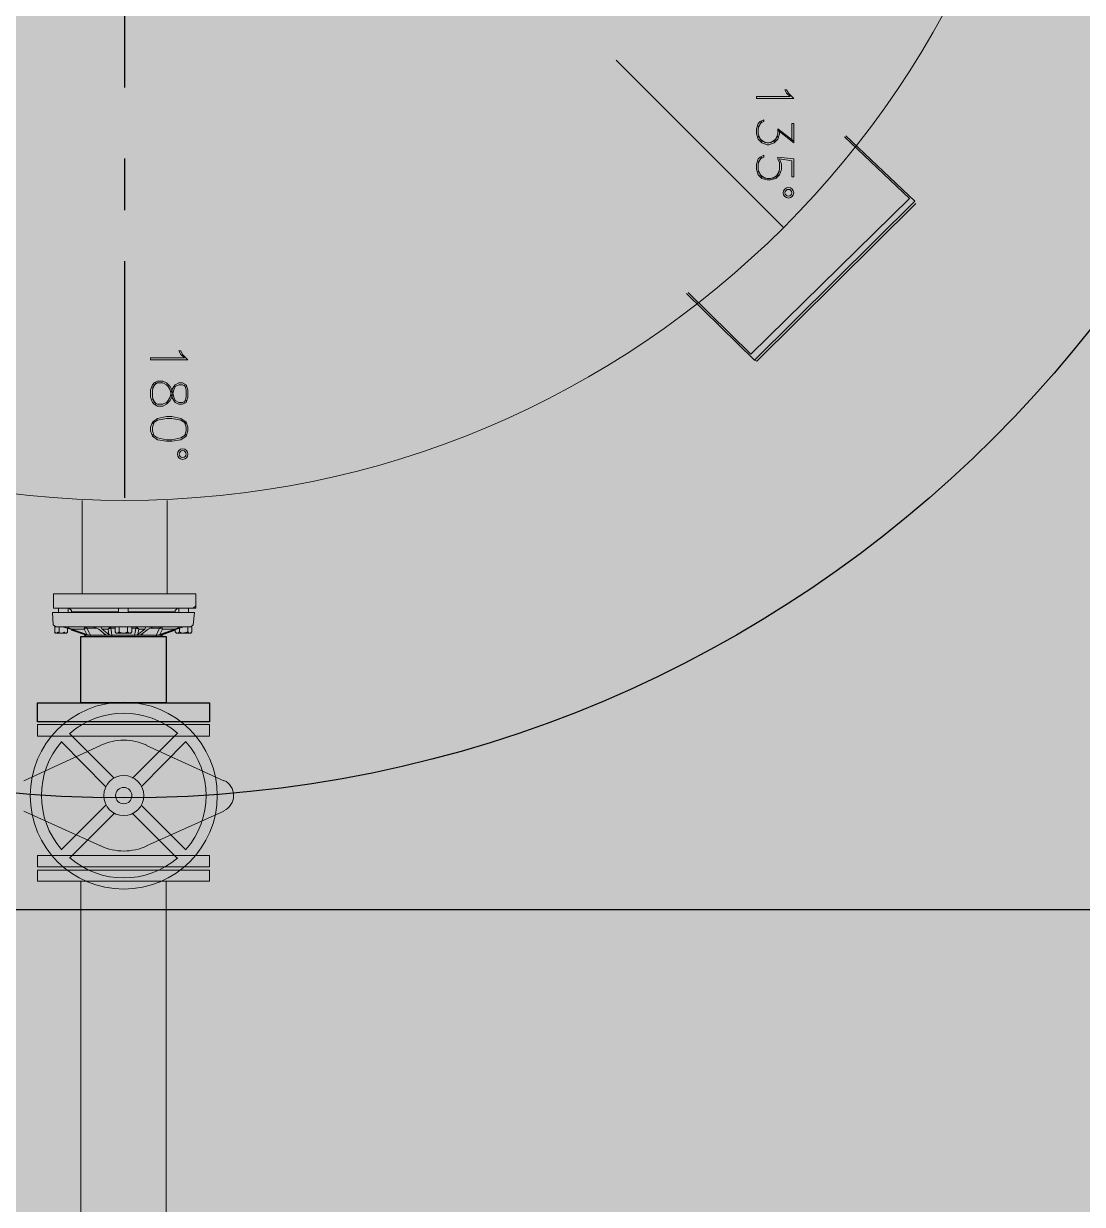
# Model space of a CAD drawing. Header units: millimetres. Extents: x 28 to 201, y 462 to 575.
# Drawn here: x 121.627 to 123.047, y 561.454 to 563.038 of the extents above; entities that cross this region are included whole.
import ezdxf

# ---------------------------------------------------------------- set-up
doc = ezdxf.new("R2010")
doc.units = ezdxf.units.MM
doc.linetypes.add('DASHDOT', pattern=[25.4, 12.7, -6.35, 0, -6.35])
for name, color, linetype in [('1- 3', 3, 'Continuous'), ('8 hatch 2', 104, 'Continuous'), ('ejes', 140, 'DASHDOT')]:
    doc.layers.add(name, color=color, linetype=linetype)
doc.layers.add('3', color=3, linetype='Continuous', lineweight=30)

# ---------------------------------------------------------------- blocks, each defined once
blk = doc.blocks.new('tanke')
at = {"layer": '3', "lineweight": 20}
for points in [[(1.062, 0.8447), (1.0636, 0.8479), (0.852, 1.0612)], [(0.8487, 1.0596), (0.7611, 0.9671)], [(0.8451, 1.0523), (0.7627, 0.9655)], [(0.8451, 1.0523), (1.0543, 0.8399), (0.9715, 0.7555)], [(1.062, 0.8447), (0.8487, 1.0596)], [(0.711, 0.8472), (0.7086, 0.8472), (0.7086, 0.8924), (0.7041, 0.8875), (0.6993, 0.8855), (0.6993, 0.8875), (0.7041, 0.89), (0.711, 0.8972), (0.711, 0.8472)], [(0.7683, 0.8948), (0.7445, 0.8948), (0.7445, 0.8972), (0.7708, 0.8972), (0.7538, 0.8758)], [(0.7683, 0.8972), (0.7518, 0.8758)], [(0.7922, 0.8972), (0.816, 0.8972), (0.816, 0.8948), (0.7946, 0.8948), (0.7922, 0.8783), (0.799, 0.8807), (0.8063, 0.8807), (0.8136, 0.8783), (0.8184, 0.8734), (0.8204, 0.8661), (0.8204, 0.8617), (0.8184, 0.8544), (0.8136, 0.8496), (0.8063, 0.8472), (0.799, 0.8472), (0.7922, 0.8496), (0.7897, 0.852), (0.7873, 0.8569), (0.7897, 0.8569)], [(0.7922, 0.8972), (0.7897, 0.8758)], [(0.7538, 0.8783), (0.7586, 0.8783), (0.7659, 0.8758), (0.7708, 0.871), (0.7732, 0.8637), (0.7732, 0.8617), (0.7708, 0.8544), (0.7659, 0.8496), (0.7586, 0.8472), (0.7518, 0.8472), (0.7445, 0.8496), (0.7421, 0.852), (0.7397, 0.8569), (0.7421, 0.8569)], [(0.7518, 0.8758), (0.7586, 0.8758), (0.7659, 0.8734), (0.7708, 0.8661)], [(0.7611, 0.8758), (0.7683, 0.871), (0.7708, 0.8637), (0.7708, 0.8617), (0.7683, 0.8544), (0.7611, 0.8496)], [(0.7897, 0.8758), (0.7922, 0.8758), (0.797, 0.8783), (0.8063, 0.8783), (0.8136, 0.8758), (0.8184, 0.8686)], [(0.8087, 0.8783), (0.816, 0.8734), (0.8184, 0.8661), (0.8184, 0.8617), (0.816, 0.8544), (0.8087, 0.8496)], [(0.7708, 0.8593), (0.7659, 0.852), (0.7586, 0.8496), (0.7518, 0.8496), (0.7445, 0.852), (0.7421, 0.8569)], [(0.8184, 0.8593), (0.8136, 0.852), (0.8063, 0.8496), (0.799, 0.8496), (0.7922, 0.852), (0.7897, 0.8569)], [(0.7494, 0.8496), (0.7421, 0.8544)], [(0.797, 0.8496), (0.7897, 0.8544)], [(1.062, 0.8447), (0.9727, 0.7534)], [(1.3754, 0.0951), (1.3754, -0.0955)], [(1.3754, 0.0951), (1.3948, 0.0951)], [(1.3916, 0.0951), (1.3948, 0.0919)], [(1.3948, -0.0955), (1.3948, 0.0951)], [(1.0615, 0.0346), (1.0591, 0.0346), (1.0591, 0.0799), (1.0547, 0.075), (1.0498, 0.0726), (1.0498, 0.075), (1.0547, 0.0774), (1.0615, 0.0847), (1.0615, 0.0346)], [(1.0975, 0.0823), (1.095, 0.0774), (1.095, 0.0726), (1.0975, 0.0677), (1.1019, 0.0657), (1.1116, 0.0633), (1.1164, 0.0609), (1.1213, 0.056), (1.1237, 0.0512), (1.1237, 0.0439), (1.1213, 0.0395), (1.1189, 0.037), (1.1116, 0.0346), (1.1019, 0.0346), (1.095, 0.037), (1.0926, 0.0395), (1.0902, 0.0439), (1.0902, 0.0512), (1.0926, 0.056), (1.0975, 0.0609), (1.1019, 0.0633), (1.1116, 0.0657), (1.1164, 0.0677), (1.1189, 0.0726), (1.1189, 0.0774), (1.1164, 0.0823)], [(1.1019, 0.0847), (1.095, 0.0823), (1.0926, 0.0774), (1.0926, 0.0726), (1.095, 0.0677), (1.0975, 0.0657), (1.1019, 0.0633), (1.1116, 0.0609), (1.1164, 0.0584), (1.1189, 0.056), (1.1213, 0.0512), (1.1213, 0.0439), (1.1189, 0.0395), (1.1116, 0.037), (1.1019, 0.037), (1.095, 0.0395), (1.0926, 0.0439), (1.0926, 0.0512), (1.095, 0.056), (1.0975, 0.0584), (1.1019, 0.0609), (1.1116, 0.0633), (1.1164, 0.0657), (1.1189, 0.0677), (1.1213, 0.0726), (1.1213, 0.0774), (1.1189, 0.0823), (1.1116, 0.0847), (1.1019, 0.0847)], [(1.1189, 0.0799), (1.1116, 0.0823), (1.1019, 0.0823), (1.095, 0.0799)], [(1.152, 0.0847), (1.1451, 0.0823), (1.1403, 0.075), (1.1379, 0.0633), (1.1379, 0.056), (1.1403, 0.0439), (1.1451, 0.037), (1.152, 0.0346), (1.1568, 0.0346), (1.1641, 0.037), (1.1689, 0.0439), (1.171, 0.056), (1.171, 0.0633), (1.1689, 0.075), (1.1641, 0.0823), (1.1568, 0.0847), (1.152, 0.0847)], [(1.1471, 0.0823), (1.1427, 0.075), (1.1403, 0.0633), (1.1403, 0.056), (1.1427, 0.0439), (1.1471, 0.037)], [(1.1641, 0.0799), (1.1568, 0.0823), (1.152, 0.0823), (1.1451, 0.0799)], [(1.1617, 0.037), (1.1665, 0.0439), (1.1689, 0.056), (1.1689, 0.0633), (1.1665, 0.075), (1.1617, 0.0823)], [(1.3754, -0.0919), (1.3754, 0.0919)], [(1.3948, 0.0854), (1.4004, 0.0854)], [(1.4004, 0.0935), (1.4004, -0.0971)], [(1.4198, 0.0038), (1.4198, 0.0887)], [(1.4198, 0.0846), (1.4267, 0.0846)], [(1.4283, 0.0874), (1.4279, 0.0887), (1.4267, 0.0899)], [(1.4267, 0.0899), (1.4283, 0.0887)], [(1.4267, 0.0846), (1.4279, 0.0854)], [(1.4283, 0.079), (1.4279, 0.081), (1.4275, 0.083), (1.4267, 0.0846)], [(1.4279, 0.0854), (1.4283, 0.087), (1.4283, 0.0874)], [(1.4283, 0.0887), (1.4283, 0.0874)], [(1.4004, 0.0725), (1.3948, 0.0725)], [(1.3996, 0.0046), (1.3996, 0.0676)], [(1.4198, 0.0491), (1.4198, 0.0495), (1.4202, 0.0499), (1.4206, 0.0499), (1.421, 0.0503), (1.4214, 0.0503), (1.4218, 0.0503), (1.4223, 0.0507), (1.4231, 0.0507), (1.4231, 0.0672)], [(1.4218, 0.0733), (1.4267, 0.0733)], [(1.4218, 0.0733), (1.4267, 0.0733)], [(1.4218, 0.0733), (1.4267, 0.0733)], [(1.4218, 0.0733), (1.4267, 0.0733)], [(1.4218, 0.0733), (1.4267, 0.0733)], [(1.4235, 0.0676), (1.4267, 0.0676)], [(1.4299, 0.0515), (1.4243, 0.0676)], [(1.4283, 0.0705), (1.4279, 0.0721), (1.4267, 0.0733)], [(1.4283, 0.0693), (1.4267, 0.0676)], [(1.4283, 0.079), (1.4283, 0.079)], [(1.4283, 0.0705), (1.4283, 0.0693)], [(1.2502, 0.0567), (1.3754, 0.0567)], [(1.4311, 0.0471), (1.4311, 0.0471), (1.4307, 0.0471), (1.4303, 0.0479)], [(1.4311, 0.0507), (1.4311, 0.0471), (1.4307, 0.0471)], [(1.4328, -0.0515), (1.4328, 0.0479)], [(1.0926, 0.0419), (1.0999, 0.037)], [(1.114, 0.037), (1.1213, 0.0419)], [(1.1451, 0.0395), (1.152, 0.037), (1.1568, 0.037), (1.1641, 0.0395)], [(1.3996, 0.0471), (1.4004, 0.0471)], [(1.4214, 0.0333), (1.4214, 0.0466)], [(1.4214, 0.0466), (1.4275, 0.0438), (1.4311, 0.0422)], [(1.4311, 0.0471), (1.4311, 0.0471)], [(1.4311, 0.0471), (1.4311, 0.0458)], [(1.4311, 0.0471), (1.4311, 0.0471), (1.4311, 0.0458), (1.4311, 0.0434), (1.4315, 0.0418)], [(1.4311, 0.0228), (1.4311, 0.0232), (1.4311, 0.0422), (1.4315, 0.0418), (1.4311, 0.0434), (1.4311, 0.0458)], [(1.4315, 0.0418), (1.4315, 0.0422), (1.4311, 0.0426)], [(1.4311, 0.0422), (1.4315, 0.0418)], [(1.4311, 0.0422), (1.4315, 0.0418)], [(1.4231, 0.0188), (1.4231, 0.0269)], [(1.4311, 0.0232), (1.4287, 0.0236)], [(1.4303, 0.0216), (1.4307, 0.0216), (1.4311, 0.022), (1.4311, 0.0224)], [(1.4311, 0.0204), (1.4311, 0.016), (1.4315, 0.0131)], [(1.3948, 0.0046), (1.4004, 0.0046)], [(1.4214, 0.0147), (1.4214, 0.0151), (1.421, 0.0151), (1.4206, 0.0151), (1.4202, 0.0151), (1.4202, 0.0155), (1.4198, 0.0155)], [(1.4198, 0.0038), (1.4198, 0.0038)], [(1.4283, -0.0002), (1.4275, 0.0018), (1.4267, 0.0038), (1.4198, 0.0038), (1.4198, 0.003)], [(1.4198, 0.0038), (1.4267, 0.0038)], [(1.4198, 0.0038), (1.4267, 0.0038)], [(1.4198, -0.0067), (1.4198, 0.003)], [(1.4214, 0.0095), (1.4214, 0.0147)], [(1.4267, 0.0038), (1.4279, 0.005), (1.4283, 0.0063), (1.4283, 0.0067), (1.4279, 0.0079), (1.4267, 0.0095)], [(1.4267, 0.0095), (1.4283, 0.0079)], [(1.4283, 0.0079), (1.4283, 0.0067)], [(1.4283, 0.0067), (1.4283, -0.0018)], [(1.4315, 0.0131), (1.4315, 0.0135), (1.4311, 0.0143)], [(1.4311, 0.0131), (1.4315, 0.0131)], [(1.4004, -0.0083), (1.3948, -0.0083)], [(1.3996, -0.0713), (1.3996, -0.0083)], [(1.4198, -0.0067), (1.4198, -0.0075)], [(1.4198, -0.0923), (1.4198, -0.0075)], [(1.4198, -0.0131), (1.4267, -0.0131)], [(1.4214, -0.0204), (1.4214, -0.0131)], [(1.4283, -0.0103), (1.4279, -0.0087), (1.4267, -0.0075)], [(1.4283, -0.0115), (1.4267, -0.0131)], [(1.4283, -0.0018), (1.4283, -0.0002)], [(1.4283, -0.0103), (1.4283, -0.0115)], [(1.4214, -0.0188), (1.4214, -0.0188), (1.421, -0.0188), (1.4206, -0.0188), (1.4202, -0.0192), (1.4198, -0.0196)], [(1.4231, -0.0224), (1.4231, -0.0305)], [(1.4311, -0.0269), (1.4287, -0.0277)], [(1.4303, -0.0252), (1.4307, -0.0256), (1.4311, -0.0261), (1.4311, -0.0265)], [(1.4311, -0.0172), (1.4315, -0.0168)], [(1.4311, -0.024), (1.4311, -0.0196), (1.4315, -0.0168)], [(1.4315, -0.0168), (1.4315, -0.0172), (1.4311, -0.018)], [(1.4311, -0.0212), (1.4311, -0.0212)], [(1.4311, -0.0269), (1.4311, -0.0269), (1.4311, -0.0458), (1.4315, -0.0458), (1.4311, -0.0475), (1.4311, -0.0495)], [(1.4214, -0.0374), (1.4214, -0.0507)], [(1.4214, -0.0507), (1.4275, -0.0479), (1.4311, -0.0458)], [(1.4311, -0.0466), (1.4315, -0.0458)], [(1.4311, -0.0458), (1.4315, -0.0458)], [(1.4311, -0.0458), (1.4315, -0.0458)], [(1.4311, -0.0507), (1.4311, -0.0507), (1.4311, -0.0495), (1.4311, -0.0475), (1.4315, -0.0458)], [(1.2502, -0.0571), (1.3754, -0.0571)], [(1.3996, -0.0511), (1.4004, -0.0511)], [(1.4231, -0.0709), (1.4231, -0.0543), (1.4223, -0.0543), (1.4218, -0.0543), (1.4214, -0.0539), (1.421, -0.0539), (1.4206, -0.0535), (1.4202, -0.0535), (1.4198, -0.0531)], [(1.4311, -0.0519), (1.4243, -0.0713)], [(1.4311, -0.0507), (1.4311, -0.0507), (1.4307, -0.0511), (1.4303, -0.0519)], [(1.4311, -0.0547), (1.4311, -0.0507), (1.4307, -0.0511)], [(1.4311, -0.0507), (1.4311, -0.0495)], [(1.4311, -0.0507), (1.4311, -0.0507)], [(1.4004, -0.0761), (1.3948, -0.0761)], [(1.4218, -0.0769), (1.4267, -0.0769)], [(1.4218, -0.0769), (1.4267, -0.0769)], [(1.4218, -0.0769), (1.4271, -0.0769)], [(1.4235, -0.0713), (1.4243, -0.0713)], [(1.4283, -0.0782), (1.4271, -0.0769)], [(1.4283, -0.0794), (1.4283, -0.0782)], [(1.3948, -0.0891), (1.4004, -0.0891)], [(1.4198, -0.0882), (1.4279, -0.0882)], [(1.4275, -0.0939), (1.4198, -0.0939), (1.4198, -0.0923)], [(1.4283, -0.0794), (1.4279, -0.0802), (1.4271, -0.0814)], [(1.4271, -0.0814), (1.4279, -0.083)], [(1.4271, -0.0814), (1.4279, -0.083), (1.4283, -0.0842), (1.4283, -0.0854)], [(1.4283, -0.0858), (1.4283, -0.0874), (1.4279, -0.0887), (1.4271, -0.0899)], [(1.4271, -0.0899), (1.4279, -0.0907)], [(1.4283, -0.0919), (1.4279, -0.0931), (1.4271, -0.0943)], [(1.4271, -0.0943), (1.4283, -0.0931)], [(1.4283, -0.0919), (1.4283, -0.0919), (1.4279, -0.0907)], [(1.4283, -0.0919), (1.4283, -0.0854)], [(1.4283, -0.0931), (1.4283, -0.0919)], [(1.3948, -0.0955), (1.3754, -0.0955)]]:
    blk.add_lwpolyline(points, dxfattribs=at)
for points, knots in [([(0, 1.2498), (-0.6905, 1.2498), (-1.2502, 0.6902), (-1.2502, 0), (-1.2502, -0.6902), (-0.6905, -1.2498), (0, -1.2498), (0.6905, -1.2498), (1.2502, -0.6902), (1.2502, 0), (1.2502, 0.6902), (0.6905, 1.2498), (0, 1.2498)], [0, 0, 0, 0, 1, 1, 1, 2, 2, 2, 3, 3, 3, 4, 4, 4, 4]), ([(0.8447, 0.8902), (0.8447, 0.8941), (0.8415, 0.8972), (0.8376, 0.8972), (0.8337, 0.8972), (0.8305, 0.8941), (0.8305, 0.8902), (0.8305, 0.8863), (0.8337, 0.8831), (0.8376, 0.8831), (0.8415, 0.8831), (0.8447, 0.8863), (0.8447, 0.8902)], [0, 0, 0, 0, 1, 1, 1, 2, 2, 2, 3, 3, 3, 4, 4, 4, 4]), ([(0.8422, 0.8902), (0.8422, 0.8927), (0.8402, 0.8948), (0.8376, 0.8948), (0.835, 0.8948), (0.833, 0.8927), (0.833, 0.8902), (0.833, 0.8876), (0.835, 0.8855), (0.8376, 0.8855), (0.8402, 0.8855), (0.8422, 0.8876), (0.8422, 0.8902)], [0, 0, 0, 0, 1, 1, 1, 2, 2, 2, 3, 3, 3, 4, 4, 4, 4]), ([(1.1952, 0.0776), (1.1952, 0.0815), (1.192, 0.0847), (1.1881, 0.0847), (1.1842, 0.0847), (1.1811, 0.0815), (1.1811, 0.0776), (1.1811, 0.0737), (1.1842, 0.0706), (1.1881, 0.0706), (1.192, 0.0706), (1.1952, 0.0737), (1.1952, 0.0776)], [0, 0, 0, 0, 1, 1, 1, 2, 2, 2, 3, 3, 3, 4, 4, 4, 4]), ([(1.1928, 0.0776), (1.1928, 0.0802), (1.1907, 0.0823), (1.1881, 0.0823), (1.1856, 0.0823), (1.1835, 0.0802), (1.1835, 0.0776), (1.1835, 0.0751), (1.1856, 0.073), (1.1881, 0.073), (1.1907, 0.073), (1.1928, 0.0751), (1.1928, 0.0776)], [0, 0, 0, 0, 1, 1, 1, 2, 2, 2, 3, 3, 3, 4, 4, 4, 4]), ([(1.3948, 0.0919), (1.3948, 0.0919), (1.3948, -0.0955), (1.3948, -0.0955), (1.3948, -0.0955), (1.3948, 0.0919), (1.3948, 0.0919)], [0, 0, 0, 0, 1, 1, 1, 2, 2, 2, 2]), ([(1.4198, 0.0887), (1.4198, 0.0887), (1.417, 0.0919), (1.417, 0.0919), (1.417, 0.0919), (1.4198, 0.0887), (1.4198, 0.0887), (1.4198, 0.0887), (1.417, 0.0919), (1.417, 0.0919), (1.417, 0.0919), (1.4004, 0.0935), (1.4004, 0.0935)], [0, 0, 0, 0, 1, 1, 1, 2, 2, 2, 3, 3, 3, 4, 4, 4, 4]), ([(1.4267, 0.0899), (1.4267, 0.0899), (1.4279, 0.0887), (1.4279, 0.0887), (1.4279, 0.0887), (1.4283, 0.0874), (1.4283, 0.0874), (1.4283, 0.0874), (1.4279, 0.0887), (1.4279, 0.0887), (1.4279, 0.0887), (1.4267, 0.0899), (1.4267, 0.0899), (1.4267, 0.0899), (1.4198, 0.0899), (1.4198, 0.0899), (1.4198, 0.0899), (1.4198, 0.0887), (1.4198, 0.0887)], [0, 0, 0, 0, 1, 1, 1, 2, 2, 2, 3, 3, 3, 4, 4, 4, 5, 5, 5, 6, 6, 6, 6]), ([(1.4198, 0.0794), (1.4198, 0.0794), (1.4231, 0.0693), (1.4231, 0.0693), (1.4231, 0.0693), (1.4198, 0.0794), (1.4198, 0.0794), (1.4198, 0.0794), (1.4231, 0.0693), (1.4231, 0.0693), (1.4231, 0.0693), (1.4299, 0.0499), (1.4299, 0.0499)], [0, 0, 0, 0, 1, 1, 1, 2, 2, 2, 3, 3, 3, 4, 4, 4, 4]), ([(1.4283, 0.0874), (1.4283, 0.0874), (1.4283, 0.079), (1.4283, 0.079), (1.4283, 0.079), (1.4283, 0.0874), (1.4283, 0.0874), (1.4283, 0.0874), (1.4283, 0.079), (1.4283, 0.079), (1.4283, 0.079), (1.4283, 0.0769), (1.4283, 0.0769), (1.4283, 0.0769), (1.4275, 0.0753), (1.4275, 0.0753), (1.4275, 0.0753), (1.4267, 0.0733), (1.4267, 0.0733), (1.4267, 0.0733), (1.4275, 0.0753), (1.4275, 0.0753), (1.4275, 0.0753), (1.4283, 0.0769), (1.4283, 0.0769), (1.4283, 0.0769), (1.4283, 0.079), (1.4283, 0.079)], [0, 0, 0, 0, 1, 1, 1, 2, 2, 2, 3, 3, 3, 4, 4, 4, 5, 5, 5, 6, 6, 6, 7, 7, 7, 8, 8, 8, 9, 9, 9, 9]), ([(1.3948, 0.0709), (1.3948, 0.0709), (1.398, 0.0676), (1.398, 0.0676), (1.398, 0.0676), (1.3948, 0.0709), (1.3948, 0.0709), (1.3948, 0.0709), (1.398, 0.0676), (1.398, 0.0676), (1.398, 0.0676), (1.3996, 0.0676), (1.3996, 0.0676)], [0, 0, 0, 0, 1, 1, 1, 2, 2, 2, 3, 3, 3, 4, 4, 4, 4]), ([(1.4198, 0.0749), (1.4198, 0.0749), (1.4231, 0.0672), (1.4231, 0.0672), (1.4231, 0.0672), (1.4198, 0.0749), (1.4198, 0.0749), (1.4198, 0.0749), (1.4231, 0.0672), (1.4231, 0.0672), (1.4231, 0.0672), (1.4299, 0.0471), (1.4299, 0.0471), (1.4299, 0.0471), (1.4307, 0.045), (1.4307, 0.045), (1.4307, 0.045), (1.4311, 0.0434), (1.4311, 0.0434)], [0, 0, 0, 0, 1, 1, 1, 2, 2, 2, 3, 3, 3, 4, 4, 4, 5, 5, 5, 6, 6, 6, 6]), ([(1.4311, 0.0471), (1.4311, 0.0471), (1.4311, 0.0471), (1.4311, 0.0471), (1.4311, 0.0471), (1.4307, 0.0471), (1.4307, 0.0471), (1.4307, 0.0471), (1.4303, 0.0479), (1.4303, 0.0479), (1.4303, 0.0479), (1.4299, 0.0499), (1.4299, 0.0499), (1.4299, 0.0499), (1.4231, 0.0693), (1.4231, 0.0693), (1.4231, 0.0693), (1.4299, 0.0499), (1.4299, 0.0499), (1.4299, 0.0499), (1.4303, 0.0479), (1.4303, 0.0479)], [0, 0, 0, 0, 1, 1, 1, 2, 2, 2, 3, 3, 3, 4, 4, 4, 5, 5, 5, 6, 6, 6, 7, 7, 7, 7]), ([(1.4283, 0.079), (1.4283, 0.079), (1.4283, 0.0705), (1.4283, 0.0705), (1.4283, 0.0705), (1.4283, 0.079), (1.4283, 0.079), (1.4283, 0.079), (1.4283, 0.0705), (1.4283, 0.0705), (1.4283, 0.0705), (1.4283, 0.0701), (1.4283, 0.0701), (1.4283, 0.0701), (1.4279, 0.0689), (1.4279, 0.0689), (1.4279, 0.0689), (1.4267, 0.0676), (1.4267, 0.0676), (1.4267, 0.0676), (1.4279, 0.0689), (1.4279, 0.0689), (1.4279, 0.0689), (1.4283, 0.0701), (1.4283, 0.0701), (1.4283, 0.0701), (1.4283, 0.0705), (1.4283, 0.0705)], [0, 0, 0, 0, 1, 1, 1, 2, 2, 2, 3, 3, 3, 4, 4, 4, 5, 5, 5, 6, 6, 6, 7, 7, 7, 8, 8, 8, 9, 9, 9, 9]), ([(1.4267, 0.0733), (1.4267, 0.0733), (1.4279, 0.0721), (1.4279, 0.0721), (1.4279, 0.0721), (1.4283, 0.0705), (1.4283, 0.0705), (1.4283, 0.0705), (1.4279, 0.0721), (1.4279, 0.0721), (1.4279, 0.0721), (1.4267, 0.0733), (1.4267, 0.0733)], [0, 0, 0, 0, 1, 1, 1, 2, 2, 2, 3, 3, 3, 4, 4, 4, 4]), ([(1.4198, 0.0491), (1.4198, 0.0491), (1.4214, 0.0466), (1.4214, 0.0466), (1.4214, 0.0466), (1.4198, 0.0491), (1.4198, 0.0491), (1.4198, 0.0491), (1.4214, 0.0466), (1.4214, 0.0466)], [0, 0, 0, 0, 1, 1, 1, 2, 2, 2, 3, 3, 3, 3]), ([(1.4299, 0.0471), (1.4299, 0.0471), (1.4231, 0.0507), (1.4231, 0.0507), (1.4231, 0.0507), (1.4214, 0.0466), (1.4214, 0.0466), (1.4214, 0.0466), (1.4231, 0.0507), (1.4231, 0.0507), (1.4231, 0.0507), (1.4214, 0.0466), (1.4214, 0.0466)], [0, 0, 0, 0, 1, 1, 1, 2, 2, 2, 3, 3, 3, 4, 4, 4, 4]), ([(1.4291, 0.0519), (1.4291, 0.0519), (1.4311, 0.0507), (1.4311, 0.0507), (1.4311, 0.0507), (1.4328, 0.0479), (1.4328, 0.0479), (1.4328, 0.0479), (1.4311, 0.0507), (1.4311, 0.0507), (1.4311, 0.0507), (1.4328, 0.0479), (1.4328, 0.0479)], [0, 0, 0, 0, 1, 1, 1, 2, 2, 2, 3, 3, 3, 4, 4, 4, 4]), ([(1.4198, 0.0382), (1.4198, 0.0382), (1.4231, 0.0313), (1.4231, 0.0313), (1.4231, 0.0313), (1.4198, 0.0382), (1.4198, 0.0382), (1.4198, 0.0382), (1.4231, 0.0313), (1.4231, 0.0313), (1.4231, 0.0313), (1.4299, 0.022), (1.4299, 0.022)], [0, 0, 0, 0, 1, 1, 1, 2, 2, 2, 3, 3, 3, 4, 4, 4, 4]), ([(1.4311, 0.0426), (1.4311, 0.0426), (1.4311, 0.0422), (1.4311, 0.0422), (1.4311, 0.0422), (1.4311, 0.0426), (1.4311, 0.0426), (1.4311, 0.0426), (1.4311, 0.0422), (1.4311, 0.0422)], [0, 0, 0, 0, 1, 1, 1, 2, 2, 2, 3, 3, 3, 3]), ([(1.4311, 0.0426), (1.4311, 0.0426), (1.4315, 0.0422), (1.4315, 0.0422), (1.4315, 0.0422), (1.4315, 0.0418), (1.4315, 0.0418), (1.4315, 0.0418), (1.4315, 0.0422), (1.4315, 0.0422), (1.4315, 0.0422), (1.4311, 0.0426), (1.4311, 0.0426)], [0, 0, 0, 0, 1, 1, 1, 2, 2, 2, 3, 3, 3, 4, 4, 4, 4]), ([(1.4311, 0.0151), (1.4311, 0.0151), (1.4307, 0.0164), (1.4307, 0.0164), (1.4307, 0.0164), (1.4299, 0.0172), (1.4299, 0.0172), (1.4299, 0.0172), (1.4299, 0.0176), (1.4299, 0.0176), (1.4299, 0.0176), (1.4231, 0.0269), (1.4231, 0.0269), (1.4231, 0.0269), (1.4198, 0.0281), (1.4198, 0.0281), (1.4198, 0.0281), (1.4231, 0.0269), (1.4231, 0.0269), (1.4231, 0.0269), (1.4198, 0.0281), (1.4198, 0.0281)], [0, 0, 0, 0, 1, 1, 1, 2, 2, 2, 3, 3, 3, 4, 4, 4, 5, 5, 5, 6, 6, 6, 7, 7, 7, 7]), ([(1.4299, 0.0176), (1.4299, 0.0176), (1.4231, 0.0188), (1.4231, 0.0188), (1.4231, 0.0188), (1.4198, 0.0155), (1.4198, 0.0155), (1.4198, 0.0155), (1.4231, 0.0188), (1.4231, 0.0188), (1.4231, 0.0188), (1.4198, 0.0155), (1.4198, 0.0155)], [0, 0, 0, 0, 1, 1, 1, 2, 2, 2, 3, 3, 3, 4, 4, 4, 4]), ([(1.4231, 0.0188), (1.4231, 0.0188), (1.4214, 0.0147), (1.4214, 0.0147), (1.4214, 0.0147), (1.4231, 0.0188), (1.4231, 0.0188), (1.4231, 0.0188), (1.4214, 0.0147), (1.4214, 0.0147), (1.4214, 0.0147), (1.4275, 0.0139), (1.4275, 0.0139), (1.4275, 0.0139), (1.4311, 0.0131), (1.4311, 0.0131)], [0, 0, 0, 0, 1, 1, 1, 2, 2, 2, 3, 3, 3, 4, 4, 4, 5, 5, 5, 5]), ([(1.4311, 0.0232), (1.4311, 0.0232), (1.4311, 0.0224), (1.4311, 0.0224), (1.4311, 0.0224), (1.4311, 0.022), (1.4311, 0.022), (1.4311, 0.022), (1.4307, 0.0216), (1.4307, 0.0216), (1.4307, 0.0216), (1.4303, 0.0216), (1.4303, 0.0216), (1.4303, 0.0216), (1.4299, 0.022), (1.4299, 0.022), (1.4299, 0.022), (1.4231, 0.0313), (1.4231, 0.0313), (1.4231, 0.0313), (1.4299, 0.022), (1.4299, 0.022), (1.4299, 0.022), (1.4303, 0.0216), (1.4303, 0.0216)], [0, 0, 0, 0, 1, 1, 1, 2, 2, 2, 3, 3, 3, 4, 4, 4, 5, 5, 5, 6, 6, 6, 7, 7, 7, 8, 8, 8, 8]), ([(1.4311, 0.0232), (1.4311, 0.0232), (1.4311, 0.0224), (1.4311, 0.0224), (1.4311, 0.0224), (1.4311, 0.0232), (1.4311, 0.0232), (1.4311, 0.0232), (1.4311, 0.0224), (1.4311, 0.0224)], [0, 0, 0, 0, 1, 1, 1, 2, 2, 2, 3, 3, 3, 3]), ([(1.4315, 0.0131), (1.4315, 0.0131), (1.4311, 0.016), (1.4311, 0.016), (1.4311, 0.016), (1.4311, 0.0204), (1.4311, 0.0204), (1.4311, 0.0204), (1.4311, 0.0232), (1.4311, 0.0232), (1.4311, 0.0232), (1.4311, 0.0224), (1.4311, 0.0224), (1.4311, 0.0224), (1.4311, 0.0232), (1.4311, 0.0232), (1.4311, 0.0232), (1.4311, 0.0204), (1.4311, 0.0204)], [0, 0, 0, 0, 1, 1, 1, 2, 2, 2, 3, 3, 3, 4, 4, 4, 5, 5, 5, 6, 6, 6, 6]), ([(1.4198, 0.0095), (1.4198, 0.0095), (1.4267, 0.0095), (1.4267, 0.0095), (1.4267, 0.0095), (1.4279, 0.0079), (1.4279, 0.0079), (1.4279, 0.0079), (1.4283, 0.0067), (1.4283, 0.0067), (1.4283, 0.0067), (1.4279, 0.0079), (1.4279, 0.0079), (1.4279, 0.0079), (1.4267, 0.0095), (1.4267, 0.0095)], [0, 0, 0, 0, 1, 1, 1, 2, 2, 2, 3, 3, 3, 4, 4, 4, 5, 5, 5, 5]), ([(1.4267, -0.0075), (1.4267, -0.0075), (1.4275, -0.0059), (1.4275, -0.0059), (1.4275, -0.0059), (1.4279, -0.0042), (1.4279, -0.0042), (1.4279, -0.0042), (1.4283, -0.0022), (1.4283, -0.0022), (1.4283, -0.0022), (1.4283, -0.0018), (1.4283, -0.0018), (1.4283, -0.0018), (1.4283, -0.0002), (1.4283, -0.0002), (1.4283, -0.0002), (1.4275, 0.0018), (1.4275, 0.0018), (1.4275, 0.0018), (1.4267, 0.0038), (1.4267, 0.0038), (1.4267, 0.0038), (1.4198, 0.0038), (1.4198, 0.0038), (1.4198, 0.0038), (1.4267, 0.0038), (1.4267, 0.0038)], [0, 0, 0, 0, 1, 1, 1, 2, 2, 2, 3, 3, 3, 4, 4, 4, 5, 5, 5, 6, 6, 6, 7, 7, 7, 8, 8, 8, 9, 9, 9, 9]), ([(1.4267, 0.0095), (1.4267, 0.0095), (1.4279, 0.0079), (1.4279, 0.0079), (1.4279, 0.0079), (1.4283, 0.0067), (1.4283, 0.0067), (1.4283, 0.0067), (1.4283, 0.0063), (1.4283, 0.0063), (1.4283, 0.0063), (1.4279, 0.005), (1.4279, 0.005), (1.4279, 0.005), (1.4267, 0.0038), (1.4267, 0.0038), (1.4267, 0.0038), (1.4279, 0.005), (1.4279, 0.005), (1.4279, 0.005), (1.4283, 0.0063), (1.4283, 0.0063), (1.4283, 0.0063), (1.4283, 0.0067), (1.4283, 0.0067), (1.4283, 0.0067), (1.4279, 0.0079), (1.4279, 0.0079), (1.4279, 0.0079), (1.4267, 0.0095), (1.4267, 0.0095)], [0, 0, 0, 0, 1, 1, 1, 2, 2, 2, 3, 3, 3, 4, 4, 4, 5, 5, 5, 6, 6, 6, 7, 7, 7, 8, 8, 8, 9, 9, 9, 10, 10, 10, 10]), ([(1.4311, 0.0143), (1.4311, 0.0143), (1.4311, 0.0131), (1.4311, 0.0131), (1.4311, 0.0131), (1.4311, 0.0143), (1.4311, 0.0143), (1.4311, 0.0143), (1.4311, 0.0131), (1.4311, 0.0131), (1.4311, 0.0131), (1.4311, -0.0204), (1.4311, -0.0204)], [0, 0, 0, 0, 1, 1, 1, 2, 2, 2, 3, 3, 3, 4, 4, 4, 4]), ([(1.4311, 0.0143), (1.4311, 0.0143), (1.4315, 0.0135), (1.4315, 0.0135), (1.4315, 0.0135), (1.4315, 0.0131), (1.4315, 0.0131), (1.4315, 0.0131), (1.4315, 0.0135), (1.4315, 0.0135), (1.4315, 0.0135), (1.4311, 0.0143), (1.4311, 0.0143)], [0, 0, 0, 0, 1, 1, 1, 2, 2, 2, 3, 3, 3, 4, 4, 4, 4]), ([(1.4267, -0.0075), (1.4267, -0.0075), (1.4279, -0.0087), (1.4279, -0.0087), (1.4279, -0.0087), (1.4283, -0.0103), (1.4283, -0.0103), (1.4283, -0.0103), (1.4279, -0.0087), (1.4279, -0.0087), (1.4279, -0.0087), (1.4267, -0.0075), (1.4267, -0.0075), (1.4267, -0.0075), (1.4198, -0.0075), (1.4198, -0.0075)], [0, 0, 0, 0, 1, 1, 1, 2, 2, 2, 3, 3, 3, 4, 4, 4, 5, 5, 5, 5]), ([(1.4283, -0.0018), (1.4283, -0.0018), (1.4283, -0.0103), (1.4283, -0.0103), (1.4283, -0.0103), (1.4283, -0.0018), (1.4283, -0.0018), (1.4283, -0.0018), (1.4283, -0.0103), (1.4283, -0.0103), (1.4283, -0.0103), (1.4283, -0.0107), (1.4283, -0.0107), (1.4283, -0.0107), (1.4279, -0.0119), (1.4279, -0.0119), (1.4279, -0.0119), (1.4267, -0.0131), (1.4267, -0.0131), (1.4267, -0.0131), (1.4279, -0.0119), (1.4279, -0.0119), (1.4279, -0.0119), (1.4283, -0.0107), (1.4283, -0.0107), (1.4283, -0.0107), (1.4283, -0.0103), (1.4283, -0.0103)], [0, 0, 0, 0, 1, 1, 1, 2, 2, 2, 3, 3, 3, 4, 4, 4, 5, 5, 5, 6, 6, 6, 7, 7, 7, 8, 8, 8, 9, 9, 9, 9]), ([(1.4198, -0.0321), (1.4198, -0.0321), (1.4231, -0.0305), (1.4231, -0.0305), (1.4231, -0.0305), (1.4198, -0.0321), (1.4198, -0.0321), (1.4198, -0.0321), (1.4231, -0.0305), (1.4231, -0.0305), (1.4231, -0.0305), (1.4299, -0.0212), (1.4299, -0.0212), (1.4299, -0.0212), (1.4307, -0.02), (1.4307, -0.02), (1.4307, -0.02), (1.4311, -0.0188), (1.4311, -0.0188)], [0, 0, 0, 0, 1, 1, 1, 2, 2, 2, 3, 3, 3, 4, 4, 4, 5, 5, 5, 6, 6, 6, 6]), ([(1.4299, -0.0212), (1.4299, -0.0212), (1.4231, -0.0224), (1.4231, -0.0224), (1.4231, -0.0224), (1.4198, -0.0196), (1.4198, -0.0196), (1.4198, -0.0196), (1.4231, -0.0224), (1.4231, -0.0224), (1.4231, -0.0224), (1.4198, -0.0196), (1.4198, -0.0196)], [0, 0, 0, 0, 1, 1, 1, 2, 2, 2, 3, 3, 3, 4, 4, 4, 4]), ([(1.4198, -0.0422), (1.4198, -0.0422), (1.4231, -0.0349), (1.4231, -0.0349), (1.4231, -0.0349), (1.4198, -0.0422), (1.4198, -0.0422), (1.4198, -0.0422), (1.4231, -0.0349), (1.4231, -0.0349), (1.4231, -0.0349), (1.4299, -0.0261), (1.4299, -0.0261)], [0, 0, 0, 0, 1, 1, 1, 2, 2, 2, 3, 3, 3, 4, 4, 4, 4]), ([(1.4231, -0.0224), (1.4231, -0.0224), (1.4214, -0.0188), (1.4214, -0.0188), (1.4214, -0.0188), (1.4231, -0.0224), (1.4231, -0.0224), (1.4231, -0.0224), (1.4214, -0.0188), (1.4214, -0.0188), (1.4214, -0.0188), (1.4275, -0.0176), (1.4275, -0.0176), (1.4275, -0.0176), (1.4311, -0.0172), (1.4311, -0.0172)], [0, 0, 0, 0, 1, 1, 1, 2, 2, 2, 3, 3, 3, 4, 4, 4, 5, 5, 5, 5]), ([(1.4311, -0.0269), (1.4311, -0.0269), (1.4311, -0.0265), (1.4311, -0.0265), (1.4311, -0.0265), (1.4311, -0.0261), (1.4311, -0.0261), (1.4311, -0.0261), (1.4307, -0.0256), (1.4307, -0.0256), (1.4307, -0.0256), (1.4303, -0.0252), (1.4303, -0.0252), (1.4303, -0.0252), (1.4299, -0.0261), (1.4299, -0.0261), (1.4299, -0.0261), (1.4231, -0.0349), (1.4231, -0.0349), (1.4231, -0.0349), (1.4299, -0.0261), (1.4299, -0.0261), (1.4299, -0.0261), (1.4303, -0.0252), (1.4303, -0.0252)], [0, 0, 0, 0, 1, 1, 1, 2, 2, 2, 3, 3, 3, 4, 4, 4, 5, 5, 5, 6, 6, 6, 7, 7, 7, 8, 8, 8, 8]), ([(1.4315, -0.0168), (1.4315, -0.0168), (1.4311, -0.0196), (1.4311, -0.0196), (1.4311, -0.0196), (1.4311, -0.024), (1.4311, -0.024), (1.4311, -0.024), (1.4311, -0.0269), (1.4311, -0.0269), (1.4311, -0.0269), (1.4311, -0.0265), (1.4311, -0.0265), (1.4311, -0.0265), (1.4311, -0.0269), (1.4311, -0.0269), (1.4311, -0.0269), (1.4311, -0.024), (1.4311, -0.024)], [0, 0, 0, 0, 1, 1, 1, 2, 2, 2, 3, 3, 3, 4, 4, 4, 5, 5, 5, 6, 6, 6, 6]), ([(1.4311, -0.018), (1.4311, -0.018), (1.4315, -0.0172), (1.4315, -0.0172), (1.4315, -0.0172), (1.4315, -0.0168), (1.4315, -0.0168), (1.4315, -0.0168), (1.4315, -0.0172), (1.4315, -0.0172), (1.4315, -0.0172), (1.4311, -0.018), (1.4311, -0.018)], [0, 0, 0, 0, 1, 1, 1, 2, 2, 2, 3, 3, 3, 4, 4, 4, 4]), ([(1.4311, -0.018), (1.4311, -0.018), (1.4311, -0.0172), (1.4311, -0.0172), (1.4311, -0.0172), (1.4311, -0.018), (1.4311, -0.018), (1.4311, -0.018), (1.4311, -0.0172), (1.4311, -0.0172)], [0, 0, 0, 0, 1, 1, 1, 2, 2, 2, 3, 3, 3, 3]), ([(1.4311, -0.0269), (1.4311, -0.0269), (1.4311, -0.0265), (1.4311, -0.0265), (1.4311, -0.0265), (1.4311, -0.0269), (1.4311, -0.0269), (1.4311, -0.0269), (1.4311, -0.0265), (1.4311, -0.0265)], [0, 0, 0, 0, 1, 1, 1, 2, 2, 2, 3, 3, 3, 3]), ([(1.4311, -0.0475), (1.4311, -0.0475), (1.4307, -0.0487), (1.4307, -0.0487), (1.4307, -0.0487), (1.4299, -0.0507), (1.4299, -0.0507), (1.4299, -0.0507), (1.4299, -0.0511), (1.4299, -0.0511), (1.4299, -0.0511), (1.4231, -0.0709), (1.4231, -0.0709), (1.4231, -0.0709), (1.4198, -0.0786), (1.4198, -0.0786), (1.4198, -0.0786), (1.4231, -0.0709), (1.4231, -0.0709), (1.4231, -0.0709), (1.4198, -0.0786), (1.4198, -0.0786)], [0, 0, 0, 0, 1, 1, 1, 2, 2, 2, 3, 3, 3, 4, 4, 4, 5, 5, 5, 6, 6, 6, 7, 7, 7, 7]), ([(1.4311, -0.0466), (1.4311, -0.0466), (1.4311, -0.0458), (1.4311, -0.0458), (1.4311, -0.0458), (1.4311, -0.0466), (1.4311, -0.0466), (1.4311, -0.0466), (1.4311, -0.0458), (1.4311, -0.0458)], [0, 0, 0, 0, 1, 1, 1, 2, 2, 2, 3, 3, 3, 3]), ([(1.4311, -0.0466), (1.4311, -0.0466), (1.4315, -0.0458), (1.4315, -0.0458), (1.4315, -0.0458), (1.4311, -0.0466), (1.4311, -0.0466)], [0, 0, 0, 0, 1, 1, 1, 2, 2, 2, 2]), ([(1.4198, -0.0531), (1.4198, -0.0531), (1.4214, -0.0507), (1.4214, -0.0507), (1.4214, -0.0507), (1.4198, -0.0531), (1.4198, -0.0531), (1.4198, -0.0531), (1.4214, -0.0507), (1.4214, -0.0507)], [0, 0, 0, 0, 1, 1, 1, 2, 2, 2, 3, 3, 3, 3]), ([(1.4198, -0.0834), (1.4198, -0.0834), (1.4231, -0.0729), (1.4231, -0.0729), (1.4231, -0.0729), (1.4198, -0.0834), (1.4198, -0.0834), (1.4198, -0.0834), (1.4231, -0.0729), (1.4231, -0.0729), (1.4231, -0.0729), (1.4299, -0.0535), (1.4299, -0.0535)], [0, 0, 0, 0, 1, 1, 1, 2, 2, 2, 3, 3, 3, 4, 4, 4, 4]), ([(1.4299, -0.0511), (1.4299, -0.0511), (1.4231, -0.0543), (1.4231, -0.0543), (1.4231, -0.0543), (1.4214, -0.0507), (1.4214, -0.0507), (1.4214, -0.0507), (1.4231, -0.0543), (1.4231, -0.0543), (1.4231, -0.0543), (1.4214, -0.0507), (1.4214, -0.0507)], [0, 0, 0, 0, 1, 1, 1, 2, 2, 2, 3, 3, 3, 4, 4, 4, 4]), ([(1.4311, -0.0507), (1.4311, -0.0507), (1.4311, -0.0507), (1.4311, -0.0507), (1.4311, -0.0507), (1.4307, -0.0511), (1.4307, -0.0511), (1.4307, -0.0511), (1.4303, -0.0519), (1.4303, -0.0519), (1.4303, -0.0519), (1.4299, -0.0535), (1.4299, -0.0535), (1.4299, -0.0535), (1.4231, -0.0729), (1.4231, -0.0729), (1.4231, -0.0729), (1.4299, -0.0535), (1.4299, -0.0535), (1.4299, -0.0535), (1.4303, -0.0519), (1.4303, -0.0519)], [0, 0, 0, 0, 1, 1, 1, 2, 2, 2, 3, 3, 3, 4, 4, 4, 5, 5, 5, 6, 6, 6, 7, 7, 7, 7]), ([(1.4328, -0.0515), (1.4328, -0.0515), (1.4311, -0.0547), (1.4311, -0.0547), (1.4311, -0.0547), (1.4328, -0.0515), (1.4328, -0.0515), (1.4328, -0.0515), (1.4311, -0.0547), (1.4311, -0.0547)], [0, 0, 0, 0, 1, 1, 1, 2, 2, 2, 3, 3, 3, 3]), ([(1.3948, -0.0745), (1.3948, -0.0745), (1.398, -0.0713), (1.398, -0.0713), (1.398, -0.0713), (1.3948, -0.0745), (1.3948, -0.0745), (1.3948, -0.0745), (1.398, -0.0713), (1.398, -0.0713), (1.398, -0.0713), (1.3996, -0.0713), (1.3996, -0.0713)], [0, 0, 0, 0, 1, 1, 1, 2, 2, 2, 3, 3, 3, 4, 4, 4, 4]), ([(1.4267, -0.0769), (1.4267, -0.0769), (1.4218, -0.0769), (1.4218, -0.0769), (1.4218, -0.0769), (1.4267, -0.0769), (1.4267, -0.0769)], [0, 0, 0, 0, 1, 1, 1, 2, 2, 2, 2]), ([(1.4283, -0.0854), (1.4283, -0.0854), (1.4283, -0.0794), (1.4283, -0.0794), (1.4283, -0.0794), (1.4283, -0.0854), (1.4283, -0.0854), (1.4283, -0.0854), (1.4283, -0.0794), (1.4283, -0.0794), (1.4283, -0.0794), (1.4283, -0.079), (1.4283, -0.079), (1.4283, -0.079), (1.4279, -0.0777), (1.4279, -0.0777), (1.4279, -0.0777), (1.4271, -0.0769), (1.4271, -0.0769), (1.4271, -0.0769), (1.4279, -0.0777), (1.4279, -0.0777), (1.4279, -0.0777), (1.4283, -0.079), (1.4283, -0.079), (1.4283, -0.079), (1.4283, -0.0794), (1.4283, -0.0794)], [0, 0, 0, 0, 1, 1, 1, 2, 2, 2, 3, 3, 3, 4, 4, 4, 5, 5, 5, 6, 6, 6, 7, 7, 7, 8, 8, 8, 9, 9, 9, 9]), ([(1.4198, -0.0923), (1.4198, -0.0923), (1.417, -0.0959), (1.417, -0.0959), (1.417, -0.0959), (1.4198, -0.0923), (1.4198, -0.0923), (1.4198, -0.0923), (1.417, -0.0959), (1.417, -0.0959), (1.417, -0.0959), (1.4004, -0.0971), (1.4004, -0.0971)], [0, 0, 0, 0, 1, 1, 1, 2, 2, 2, 3, 3, 3, 4, 4, 4, 4]), ([(1.4271, -0.0814), (1.4271, -0.0814), (1.4279, -0.0802), (1.4279, -0.0802), (1.4279, -0.0802), (1.4283, -0.0794), (1.4283, -0.0794), (1.4283, -0.0794), (1.4279, -0.0802), (1.4279, -0.0802), (1.4279, -0.0802), (1.4271, -0.0814), (1.4271, -0.0814)], [0, 0, 0, 0, 1, 1, 1, 2, 2, 2, 3, 3, 3, 4, 4, 4, 4]), ([(1.4271, -0.0943), (1.4271, -0.0943), (1.4279, -0.0931), (1.4279, -0.0931), (1.4279, -0.0931), (1.4283, -0.0919), (1.4283, -0.0919), (1.4283, -0.0919), (1.4279, -0.0931), (1.4279, -0.0931), (1.4279, -0.0931), (1.4271, -0.0943), (1.4271, -0.0943)], [0, 0, 0, 0, 1, 1, 1, 2, 2, 2, 3, 3, 3, 4, 4, 4, 4]), ([(1.4283, -0.0854), (1.4283, -0.0854), (1.4283, -0.0919), (1.4283, -0.0919), (1.4283, -0.0919), (1.4283, -0.0854), (1.4283, -0.0854), (1.4283, -0.0854), (1.4283, -0.0842), (1.4283, -0.0842)], [0, 0, 0, 0, 1, 1, 1, 2, 2, 2, 3, 3, 3, 3])]:
    blk.add_open_spline(points, degree=3, knots=knots, dxfattribs=at)
for points in [[(1.4279, 0.0791), (1.4279, 0.081), (1.4274, 0.0829), (1.4265, 0.0846)], [(1.4311, 0.0428), (1.431, 0.0431), (1.4309, 0.0433), (1.4309, 0.0436)], [(1.4268, -0.0073), (1.4288, -0.0037), (1.4288, 0.0006), (1.4268, 0.0041)], [(1.431, 0.0143), (1.431, 0.0146), (1.4309, 0.0148), (1.4309, 0.0151)], [(1.4309, -0.0187), (1.4309, -0.0185), (1.431, -0.0182), (1.431, -0.0179)], [(1.4309, -0.0472), (1.4309, -0.047), (1.431, -0.0467), (1.4311, -0.0464)], [(1.4272, -0.0898), (1.4279, -0.0885), (1.4283, -0.087), (1.4283, -0.0855)]]:
    blk.add_open_spline(points, degree=3, dxfattribs=at)
at = {"layer": 'ejes', "ltscale": 0.025}
for points in [[(0.8843, 0.8835), (0.6573, 0.6569)], [(0.379, -0.0002), (0.7231, -0.0002)], [(0.7918, -0.0002), (0.8609, -0.0002)], [(0.9295, -0.0002), (1.2502, -0.0002)]]:
    blk.add_lwpolyline(points, dxfattribs=at)
blk = doc.blocks.new('CTOBOM')
at = {"color": 0, "lineweight": 25}
for p, q in [((3.3207, -1.9159), (3.3207, -1.6853)), ((3.3207, -1.6853), (3.3462, -1.6853)), ((3.3462, -1.6853), (3.3462, -1.9159)), ((3.2318, -1.8578), (3.2318, -1.7434)), ((3.2318, -1.7434), (3.3207, -1.7434)), ((3.3207, -1.7434), (3.3207, -1.8578)), ((3.3207, -1.8578), (3.2318, -1.8578)), ((3.3462, -1.9159), (3.3207, -1.9159))]:
    blk.add_line(p, q, dxfattribs=at)
at = {"color": 0, "lineweight": 20}
for p, q in [((5.5016, -1.7434), (3.56, -1.7434)), ((5.5016, -1.8578), (3.56, -1.8578))]:
    blk.add_line(p, q, dxfattribs=at)
at = {"color": 0, "ltscale": 0.075}
blk.add_lwpolyline([(3.5984, -3.5984), (0, -3.5984), (0, 0), (3.5984, 0)], close=True, dxfattribs=at)
at = {"color": 0, "lineweight": 20}
for points in [[(3.4254, -1.666), (3.3779, -1.7698)], [(3.4659, -1.666), (3.5125, -1.7698)], [(3.3655, -1.9159), (3.3655, -1.6853), (3.3497, -1.6853), (3.3497, -1.9159), (3.3655, -1.9159)], [(3.5257, -1.9159), (3.5257, -1.6853), (3.5407, -1.6853), (3.5407, -1.9159), (3.5257, -1.9159)], [(3.56, -1.9159), (3.56, -1.6853), (3.5451, -1.6853), (3.5451, -1.9159), (3.56, -1.9159)], [(3.3726, -1.717), (3.4333, -1.7769)], [(3.458, -1.7769), (3.5178, -1.717)], [(3.362, -1.7285), (3.4219, -1.7883)], [(3.4694, -1.7883), (3.5292, -1.7285)], [(3.362, -1.8728), (3.4219, -1.8129)], [(3.4694, -1.8129), (3.5292, -1.8728)], [(3.3726, -1.8842), (3.4333, -1.8244)], [(3.4254, -1.9344), (3.3779, -1.8314)], [(3.458, -1.8244), (3.5178, -1.8842)], [(3.4659, -1.9344), (3.5125, -1.8314)]]:
    blk.add_lwpolyline(points, dxfattribs=at)
at = {"color": 0, "ltscale": 0.075}
blk.add_circle((1.7992, -1.7992), 1.6492, dxfattribs=at)
at = {"color": 0, "lineweight": 20}
for points, knots in [([(3.4656, -1.6659), (3.4619, -1.6579), (3.454, -1.6528), (3.4452, -1.6528), (3.4364, -1.6528), (3.4284, -1.6579), (3.4248, -1.6659)], [0, 0, 0, 0, 1, 1, 1, 2, 2, 2, 2]), ([(3.4452, -1.6748), (3.3759, -1.6748), (3.3198, -1.7309), (3.3198, -1.8002), (3.3198, -1.8694), (3.3759, -1.9256), (3.4452, -1.9256), (3.5145, -1.9256), (3.5706, -1.8694), (3.5706, -1.8002), (3.5706, -1.7309), (3.5145, -1.6748), (3.4452, -1.6748)], [0, 0, 0, 0, 1, 1, 1, 2, 2, 2, 3, 3, 3, 4, 4, 4, 4]), ([(3.4452, -1.7733), (3.4304, -1.7733), (3.4183, -1.7854), (3.4183, -1.8002), (3.4183, -1.815), (3.4304, -1.827), (3.4452, -1.827), (3.46, -1.827), (3.472, -1.815), (3.472, -1.8002), (3.472, -1.7854), (3.46, -1.7733), (3.4452, -1.7733)], [0, 0, 0, 0, 1, 1, 1, 2, 2, 2, 3, 3, 3, 4, 4, 4, 4]), ([(3.4452, -1.7892), (3.4391, -1.7892), (3.4342, -1.7941), (3.4342, -1.8002), (3.4342, -1.8063), (3.4391, -1.8112), (3.4452, -1.8112), (3.4513, -1.8112), (3.4562, -1.8063), (3.4562, -1.8002), (3.4562, -1.7941), (3.4513, -1.7892), (3.4452, -1.7892)], [0, 0, 0, 0, 1, 1, 1, 2, 2, 2, 3, 3, 3, 4, 4, 4, 4])]:
    blk.add_open_spline(points, degree=3, knots=knots, dxfattribs=at)
for points in [[(3.5175, -1.7167), (3.476, -1.6807), (3.4144, -1.6807), (3.3729, -1.7167)], [(3.3617, -1.7278), (3.3257, -1.7694), (3.3257, -1.831), (3.3617, -1.8725)], [(3.5287, -1.8725), (3.5646, -1.831), (3.5646, -1.7694), (3.5287, -1.7278)], [(3.3776, -1.7692), (3.3686, -1.7889), (3.3686, -1.8115), (3.3776, -1.8311)], [(3.5128, -1.8311), (3.5218, -1.8115), (3.5218, -1.7889), (3.5128, -1.7692)], [(3.3729, -1.8837), (3.4144, -1.9196), (3.476, -1.9196), (3.5175, -1.8837)]]:
    blk.add_open_spline(points, degree=3, dxfattribs=at)
at = {"color": 0}
blk.add_blockref('tanke', (1.799, -1.7988), dxfattribs=at)
blk = doc.blocks.new('zonas hatch')
at = {"layer": '8 hatch 2', "ltscale": 2, "transparency": 33554483}
h = blk.add_hatch(color=6, dxfattribs=at)
h.dxf.hatch_style = 1
h.paths.add_polyline_path([(79.8405, 79.605), (60.15, 79.605), (60.15, 62.2609), (84.4994, 62.2609)])

msp = doc.modelspace()

# ---------------------------------------------------------------- block references
at = {"color": 1}
msp.add_blockref('zonas hatch', (43.7209, 485.8423), dxfattribs=at)
at = {"layer": '1- 3', "rotation": 270}
msp.add_blockref('CTOBOM', (123.5614, 565.4474), dxfattribs=at)

doc.saveas('drawing.dxf')
